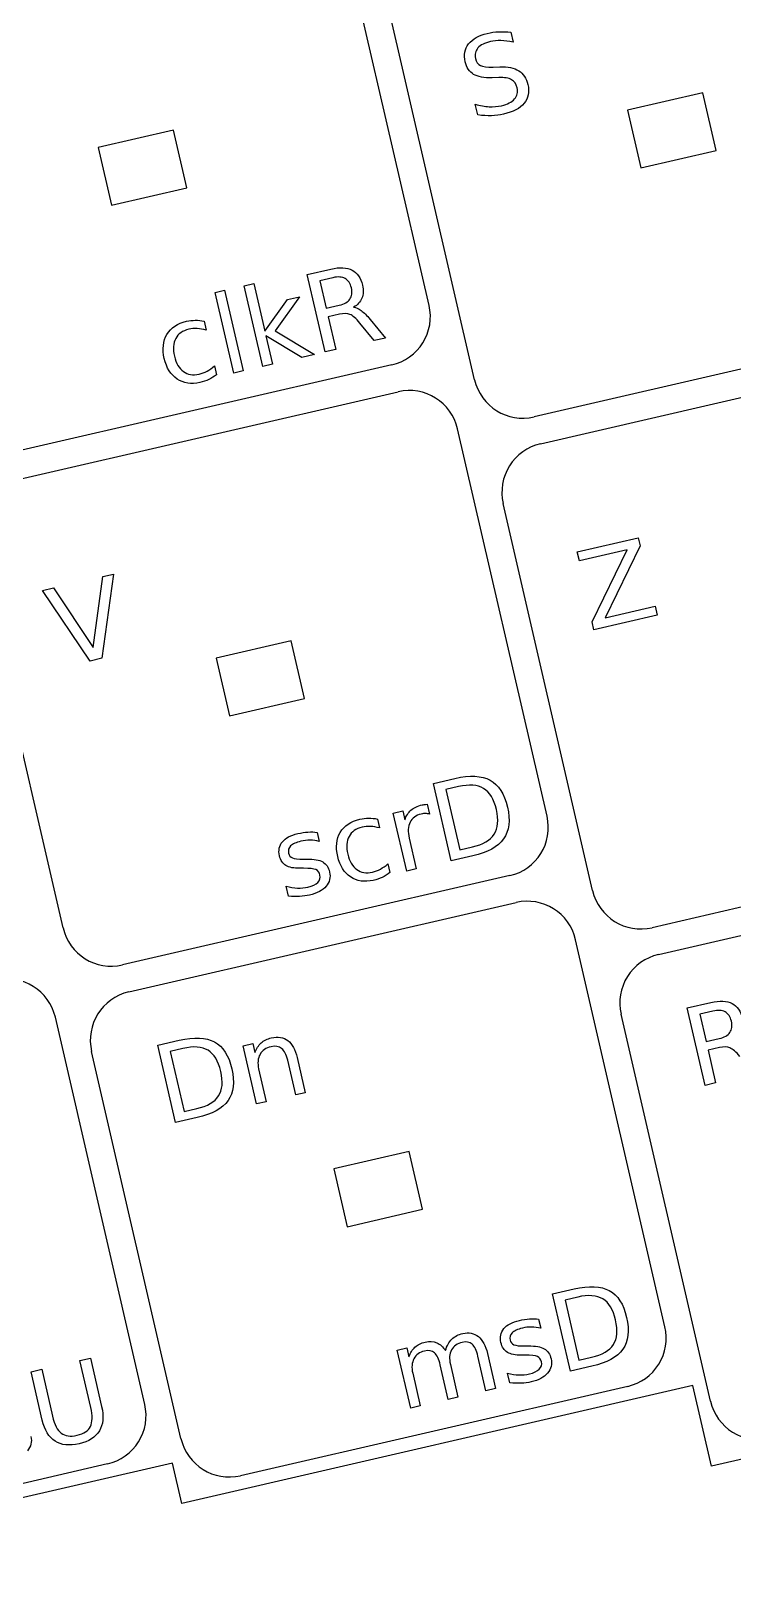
# Model space of a CAD drawing. Extents: x -4 to 403, y -6 to 597.
# Drawn here: x 320.9 to 346.4, y 484.5 to 540.6 of the extents above; entities that cross this region are included whole.
import ezdxf

# ---------------------------------------------------------------- set-up
doc = ezdxf.new("R2010")
doc.units = 0
doc.layers.get('0').update_dxf_attribs({"linetype": 'CONTINUOUS'})

msp = doc.modelspace()

# ---------------------------------------------------------------- linework, layer by layer
at = {"color": 1}
for p, q in [((335.34612, 530.697074), (332.10683, 544.728003)), ((336.995342, 527.998917), (333.756052, 542.029846)), ((345.267303, 538.40132), (342.539089, 537.771457)), ((345.750948, 536.306424), (345.267303, 538.40132)), ((342.539089, 537.771457), (343.022734, 535.676561)), ((326.079438, 537.050359), (323.351196, 536.420495)), ((326.563082, 534.955463), (326.079438, 537.050359)), ((323.351196, 536.420495), (323.83484, 534.325599)), ((343.022734, 535.676561), (345.750948, 536.306424)), ((323.83484, 534.325599), (326.563082, 534.955463)), ((353.185048, 529.889258), (339.154116, 526.649962)), ((339.379075, 525.675593), (353.410007, 528.914886)), ((333.997154, 528.538297), (319.966222, 525.299001)), ((320.191182, 524.324632), (334.222113, 527.563928)), ((339.620178, 512.184044), (336.380888, 526.214973)), ((341.2694, 509.485884), (338.03011, 523.516813)), ((322.081534, 508.134926), (318.842216, 522.165855)), ((330.353496, 518.537329), (327.625254, 517.907466)), ((330.83714, 516.442433), (330.353496, 518.537329)), ((327.625254, 517.907466), (328.108898, 515.81257)), ((328.108898, 515.81257), (330.83714, 516.442433)), ((357.459106, 511.376225), (343.428174, 508.136929)), ((343.653133, 507.16256), (357.684065, 510.401856)), ((338.27124, 510.025267), (324.240309, 506.785971)), ((324.46524, 505.811602), (338.496171, 509.050895)), ((343.894264, 493.671011), (340.654946, 507.70194)), ((325.043795, 490.858498), (321.804505, 504.889427)), ((345.543486, 490.972854), (342.304168, 505.003783)), ((326.355592, 489.621893), (323.116302, 503.652822)), ((334.627582, 500.024296), (331.89934, 499.394433)), ((335.111226, 497.9294), (334.627582, 500.024296)), ((331.89934, 499.394433), (332.382984, 497.299537)), ((332.382984, 497.299537), (335.111226, 497.9294)), ((382.599744, 497.167465), (345.573684, 488.619327)), ((344.898834, 491.542438), (326.38579, 487.268366)), ((342.545298, 491.512234), (328.514367, 488.272938)), ((345.573684, 488.619327), (344.898834, 491.542438)), ((326.048365, 488.729921), (307.535349, 484.455852)), ((323.694829, 488.699721), (309.663926, 485.460425)), ((326.38579, 487.268366), (326.048365, 488.729921))]:
    msp.add_line(p, q, dxfattribs=at)
at = {"color": 5}
for p, q in [((338.308127, 540.603113), (338.393612, 540.232793)), ((337.876778, 538.955181), (337.635168, 538.946912)), ((337.66418, 539.335747), (337.904351, 539.341701)), ((337.11094, 537.598291), (337.020657, 537.989293)), ((330.933604, 531.813452), (331.790797, 532.011352)), ((331.581558, 529.006902), (330.933604, 531.813452)), ((331.862792, 531.699304), (331.385329, 531.589074)), ((331.385329, 531.589074), (331.61534, 530.592776)), ((327.590286, 531.166339), (327.936178, 531.246191)), ((328.265588, 528.24136), (327.590286, 531.166339)), ((327.936178, 531.246191), (328.611451, 528.321212)), ((328.644866, 531.409809), (328.99262, 531.490093)), ((329.320167, 528.484827), (328.644866, 531.409809)), ((328.99262, 531.490093), (329.391457, 529.762549)), ((330.655615, 531.010744), (329.766445, 529.767939)), ((330.213881, 530.90876), (330.655615, 531.010744)), ((329.391457, 529.762549), (330.213881, 530.90876)), ((331.61534, 530.592776), (332.092803, 530.703006)), ((327.192889, 530.126169), (327.267537, 529.802844)), ((332.100988, 530.376204), (331.687447, 530.280726)), ((331.687447, 530.280726), (331.961288, 529.094571)), ((333.35984, 529.417467), (332.834624, 530.054544)), ((333.205351, 530.189638), (333.767764, 529.511642)), ((330.737544, 528.812055), (329.430516, 529.593368)), ((329.430516, 529.593368), (329.667893, 528.565114)), ((329.766445, 529.767939), (331.188676, 528.916209)), ((333.767764, 529.511642), (333.35984, 529.417467)), ((331.188676, 528.916209), (330.737544, 528.812055)), ((331.961288, 529.094571), (331.581558, 529.006902)), ((327.56785, 528.502026), (327.641623, 528.182457)), ((328.611451, 528.321212), (328.265588, 528.24136)), ((329.667893, 528.565114), (329.320167, 528.484827)), ((340.716837, 521.756449), (342.921839, 522.265513)), ((342.988669, 521.976021), (341.721463, 519.368843)), ((342.921839, 522.265513), (342.988669, 521.976021)), ((340.79061, 521.43688), (340.716837, 521.756449)), ((342.521902, 521.836583), (340.79061, 521.43688)), ((341.254696, 519.2294), (342.521902, 521.836583)), ((323.174158, 518.296458), (323.519654, 520.865081)), ((323.914427, 520.956216), (323.492758, 517.90273)), ((323.519654, 520.865081), (323.914427, 520.956216)), ((321.342846, 520.362525), (321.739509, 520.454098)), ((323.062285, 517.803348), (321.342846, 520.362525)), ((321.739509, 520.454098), (323.174158, 518.296458)), ((341.721463, 519.368843), (343.539229, 519.788505)), ((343.539229, 519.788505), (343.613001, 519.468939)), ((341.321526, 518.939908), (341.254696, 519.2294)), ((343.613001, 519.468939), (341.321526, 518.939908)), ((323.492758, 517.90273), (323.062285, 517.803348)), ((335.500947, 513.368138), (336.281094, 513.54825)), ((336.148901, 510.561588), (335.500947, 513.368138)), ((336.411396, 513.249656), (335.952728, 513.14376)), ((335.952728, 513.14376), (336.45658, 510.961305)), ((335.27198, 512.61036), (335.35676, 512.255712)), ((333.47462, 512.076644), (333.549267, 511.753317)), ((334.048095, 512.29417), (334.395849, 512.374457)), ((334.534167, 510.188787), (334.048095, 512.29417)), ((334.395849, 512.374457), (334.471344, 512.047367)), ((331.289683, 511.592015), (331.365206, 511.264931)), ((334.625861, 511.378159), (334.881893, 510.269073)), ((336.92902, 510.741699), (336.148901, 510.561588)), ((336.45658, 510.961305), (336.915247, 511.067198)), ((330.796303, 510.290206), (330.669472, 510.290488)), ((330.792916, 510.621969), (330.917404, 510.623098)), ((333.84958, 510.452501), (333.923353, 510.132932)), ((334.881893, 510.269073), (334.534167, 510.188787)), ((330.247324, 509.280387), (330.164859, 509.63755)), ((344.702633, 505.22947), (345.559827, 505.427367)), ((345.350587, 502.422917), (344.702633, 505.22947)), ((345.631822, 505.11532), (345.154358, 505.005087)), ((345.154358, 505.005087), (345.384369, 504.008789)), ((325.514768, 503.878523), (326.294886, 504.058626)), ((345.384369, 504.008789), (345.861833, 504.119022)), ((326.162722, 501.071973), (325.514768, 503.878523)), ((326.425188, 503.760032), (325.966549, 503.654146)), ((325.966549, 503.654146), (326.4704, 501.471687)), ((328.611028, 503.854811), (328.958782, 503.935095)), ((329.097099, 501.749428), (328.611028, 503.854811)), ((328.958782, 503.935095), (329.034305, 503.608008)), ((330.566969, 503.427256), (330.860339, 502.156508)), ((345.870017, 503.79222), (345.456477, 503.696744)), ((345.456477, 503.696744), (345.730317, 502.510584)), ((329.170138, 503.019631), (329.444853, 501.829711)), ((330.514475, 502.076653), (330.223702, 503.336123)), ((345.730317, 502.510584), (345.350587, 502.422917)), ((329.444853, 501.829711), (329.097099, 501.749428)), ((330.860339, 502.156508), (330.514475, 502.076653)), ((326.94284, 501.252076), (326.162722, 501.071973)), ((326.4704, 501.471687), (326.929068, 501.577577)), ((339.820132, 494.865525), (340.600251, 495.045628)), ((340.468058, 492.058975), (339.820132, 494.865525)), ((340.730553, 494.747034), (340.271914, 494.641145)), ((340.271914, 494.641145), (340.775765, 492.458689)), ((339.315829, 493.945221), (339.391352, 493.618137)), ((334.194061, 492.82811), (334.541843, 492.908399)), ((334.680132, 490.722723), (334.194061, 492.82811)), ((334.541843, 492.908399), (334.617366, 492.581312)), ((338.819062, 492.97517), (338.943578, 492.976299)), ((322.693336, 492.450976), (323.074957, 492.539077)), ((323.086979, 490.745993), (322.693336, 492.450976)), ((323.074957, 492.539077), (323.479409, 490.787098)), ((336.043011, 491.037367), (335.752238, 492.296837)), ((336.11605, 492.307568), (336.390765, 491.117654)), ((337.405891, 491.352011), (337.115117, 492.611481)), ((337.460247, 492.703046), (337.753617, 491.432298)), ((338.82242, 492.643401), (338.695618, 492.643683)), ((341.248177, 492.239081), (340.468058, 492.058975)), ((340.775765, 492.458689), (341.234404, 492.564579)), ((321.330795, 490.291047), (320.926314, 492.043027)), ((320.926427, 492.043027), (321.308048, 492.131128)), ((321.308048, 492.131128), (321.701663, 490.426144)), ((334.753199, 491.992932), (335.027914, 490.803016)), ((338.27347, 491.633581), (338.191005, 491.990745)), ((336.390765, 491.117654), (336.043011, 491.037367)), ((337.753617, 491.432298), (337.405891, 491.352011)), ((335.027914, 490.803016), (334.680132, 490.722723))]:
    msp.add_line(p, q, dxfattribs=at)
for points in [[(336.779414, 540.174951), (336.921879, 540.358317), (337.146641, 540.485447), (337.453643, 540.556332)], [(337.453643, 540.556332), (337.585243, 540.586708), (337.722092, 540.605766), (337.864191, 540.613488)], [(337.864191, 540.613488), (338.00629, 540.621221), (338.154259, 540.61775), (338.308127, 540.603102)], [(336.653514, 539.528126), (336.596251, 539.776256), (336.638274, 539.991862), (336.779414, 540.174951)], [(337.1165, 540.02705), (337.023479, 539.921092), (336.994044, 539.794174), (337.028193, 539.646298)], [(337.568084, 540.258026), (337.361299, 540.21028), (337.210762, 540.133287), (337.1165, 540.02705)], [(337.9501, 540.292762), (337.814492, 540.29708), (337.687125, 540.285509), (337.568084, 540.258026)], [(338.393612, 540.232793), (338.233564, 540.268443), (338.085764, 540.288439), (337.9501, 540.292762)], [(336.959246, 539.070048), (336.804898, 539.16113), (336.702988, 539.313824), (336.653514, 539.528126)], [(337.028193, 539.646298), (337.056838, 539.522231), (337.115484, 539.436774), (337.204186, 539.389933)], [(337.204186, 539.389933), (337.29382, 539.344628), (337.44718, 539.326569), (337.66418, 539.335747)], [(337.635168, 538.946912), (337.338891, 538.937909), (337.113593, 538.978961), (336.959246, 539.070048)], [(338.332567, 538.876269), (338.230685, 538.934585), (338.078737, 538.960885), (337.876778, 538.955181)], [(337.904351, 539.341701), (338.200036, 539.353216), (338.430668, 539.306127), (338.596304, 539.200492)], [(338.535062, 538.582456), (338.503227, 538.720307), (338.435719, 538.818241), (338.332567, 538.876269)], [(338.596304, 539.200492), (338.7629, 539.096394), (338.872543, 538.930303), (338.925177, 538.70222)], [(338.442549, 538.176979), (338.540678, 538.289391), (338.571525, 538.424553), (338.535062, 538.582456)], [(338.925177, 538.70222), (338.987972, 538.430273), (338.944086, 538.203), (338.793493, 538.020396)], [(337.020657, 537.989293), (337.194788, 537.938411), (337.36082, 537.908103), (337.518836, 537.898386)], [(337.518836, 537.898386), (337.676824, 537.888649), (337.827277, 537.900362), (337.970137, 537.933274)], [(337.970137, 537.933274), (338.186941, 537.983326), (338.344421, 538.064561), (338.442549, 538.176979)], [(338.793493, 538.020396), (338.644197, 537.838089), (338.393471, 537.706283), (338.041314, 537.624983)], [(337.606071, 537.572016), (337.450002, 537.56767), (337.28493, 537.576418), (337.11094, 537.598291)], [(338.041314, 537.624983), (337.908472, 537.594311), (337.76341, 537.576664), (337.606071, 537.572016)], [(331.790797, 532.011352), (332.111627, 532.085418), (332.366474, 532.073633), (332.555309, 531.975995)], [(332.305429, 531.668836), (332.193303, 531.73139), (332.045757, 531.741547), (331.862792, 531.699304)], [(332.531913, 531.331061), (332.49401, 531.495229), (332.418516, 531.607819), (332.305429, 531.668836)], [(332.555309, 531.975995), (332.7442, 531.87836), (332.869874, 531.694196), (332.932386, 531.423503)], [(332.477275, 530.924432), (332.551612, 531.031346), (332.569815, 531.166889), (332.531913, 531.331061)], [(332.932386, 531.423503), (332.973167, 531.246798), (332.96566, 531.090627), (332.909808, 530.954983)], [(332.092803, 530.703006), (332.275796, 530.745246), (332.403953, 530.819056), (332.477275, 530.924432)], [(332.477557, 530.366129), (332.376888, 530.40757), (332.251384, 530.410934), (332.100988, 530.376204)], [(332.909808, 530.954983), (332.855255, 530.819632), (332.75484, 530.711309), (332.608621, 530.630032)], [(332.608677, 530.630043), (332.696505, 530.621266), (332.789045, 530.580604), (332.886327, 530.508025)], [(332.886327, 530.508025), (332.984851, 530.435728), (333.091193, 530.329601), (333.205351, 530.189638)], [(325.847084, 529.643219), (325.990933, 529.883659), (326.226984, 530.041777), (326.555349, 530.11759)], [(326.555349, 530.11759), (326.661832, 530.142171), (326.768483, 530.154919), (326.875192, 530.155789)], [(326.944618, 529.85501), (326.840507, 529.860006), (326.738314, 529.850946), (326.63804, 529.827804)], [(326.875192, 530.155789), (326.981618, 530.158046), (327.087507, 530.148056), (327.192889, 530.126178)], [(327.267537, 529.802844), (327.157329, 529.83416), (327.04969, 529.851547), (326.944618, 529.85501)], [(332.834624, 530.054544), (332.698452, 530.221109), (332.579439, 530.324972), (332.477557, 530.366129)], [(325.752173, 528.767924), (325.672897, 529.111298), (325.704534, 529.403062), (325.847084, 529.643219)], [(326.164979, 529.492863), (326.073596, 529.322607), (326.057537, 529.109024), (326.116861, 528.85212)], [(326.63804, 529.827804), (326.413758, 529.776016), (326.256024, 529.664366), (326.164979, 529.492863)], [(326.218461, 528.026154), (325.985712, 528.182299), (325.830292, 528.429554), (325.752173, 528.767924)], [(326.116861, 528.85212), (326.176184, 528.59521), (326.284359, 528.409646), (326.441416, 528.295425)], [(326.441416, 528.295425), (326.598162, 528.182454), (326.788719, 528.151864), (327.013029, 528.203652)], [(327.013029, 528.203652), (327.113274, 528.226794), (327.20923, 528.262797), (327.300924, 528.311701)], [(327.300924, 528.311701), (327.393549, 528.362125), (327.482534, 528.425569), (327.56785, 528.502026)], [(327.641623, 528.182457), (327.555517, 528.11506), (327.463117, 528.058082), (327.364283, 528.011507)], [(327.043142, 527.901725), (326.726065, 527.828525), (326.451181, 527.87), (326.218461, 528.026154)], [(327.364283, 528.011507), (327.266719, 527.965233), (327.159672, 527.928629), (327.043142, 527.901725)], [(336.281094, 513.54825), (336.824964, 513.673811), (337.250301, 513.652548), (337.557077, 513.484456)], [(337.321817, 513.182639), (337.102107, 513.316715), (336.798633, 513.339055), (336.411396, 513.249656)], [(337.783052, 512.419903), (337.696241, 512.795862), (337.542514, 513.050111), (337.321817, 513.182639)], [(337.557077, 513.484456), (337.863542, 513.317609), (338.07233, 512.993567), (338.183413, 512.512339)], [(334.689671, 512.396749), (334.791779, 512.486321), (334.926117, 512.550337), (335.092825, 512.588827)], [(335.092825, 512.588827), (335.116814, 512.594358), (335.1434, 512.598479), (335.173061, 512.601414)], [(335.173061, 512.601414), (335.202469, 512.605591), (335.235432, 512.608554), (335.27198, 512.61036)], [(337.704171, 511.526531), (337.844125, 511.743645), (337.870428, 512.041434), (337.783052, 512.419903)], [(338.183413, 512.512339), (338.295116, 512.028602), (338.249312, 511.643809), (338.046027, 511.357957)], [(332.128815, 511.593692), (332.272635, 511.834134), (332.508686, 511.992251), (332.837023, 512.068056)], [(332.837023, 512.068056), (332.943562, 512.092638), (333.050186, 512.105394), (333.156894, 512.106264)], [(333.156894, 512.106264), (333.26332, 512.108521), (333.369238, 512.098531), (333.47462, 512.076653)], [(334.471344, 512.047367), (334.514524, 512.191972), (334.587309, 512.308436), (334.689671, 512.396749)], [(334.655579, 511.961204), (334.58079, 511.810613), (334.570884, 511.616264), (334.625861, 511.378159)], [(335.062458, 512.257097), (334.866991, 512.211964), (334.731355, 512.11333), (334.655579, 511.961204)], [(335.216777, 512.274906), (335.169025, 512.275752), (335.117605, 512.269826), (335.062458, 512.257097)], [(335.355857, 512.255545), (335.31183, 512.26912), (335.265433, 512.275583), (335.216777, 512.274906)], [(330.030239, 511.249728), (330.145696, 511.389905), (330.332527, 511.489792), (330.590675, 511.549397)], [(330.590675, 511.549397), (330.718494, 511.578903), (330.840978, 511.597276), (330.958101, 511.604523)], [(331.034611, 511.307405), (330.923585, 511.308252), (330.811655, 511.295524), (330.698879, 511.269492)], [(330.958101, 511.604523), (331.075251, 511.611748), (331.185769, 511.607571), (331.289683, 511.591964)], [(331.365206, 511.264931), (331.255873, 511.292476), (331.145694, 511.306649), (331.034611, 511.307405)], [(332.033903, 510.718396), (331.954627, 511.061773), (331.986264, 511.353537), (332.128815, 511.593692)], [(332.446653, 511.443329), (332.355298, 511.273079), (332.339268, 511.059499), (332.398591, 510.802592)], [(332.919771, 511.778279), (332.695461, 511.726491), (332.537755, 511.614841), (332.446653, 511.443329)], [(333.226349, 511.805485), (333.122209, 511.810481), (333.020044, 511.801421), (332.919771, 511.778279)], [(333.549267, 511.753317), (333.43906, 511.784635), (333.33142, 511.802022), (333.226349, 511.805485)], [(336.915247, 511.067198), (337.302513, 511.1566), (337.565459, 511.309708), (337.704171, 511.526531)], [(338.046027, 511.357957), (337.842742, 511.072103), (337.470407, 510.866684), (336.92902, 510.741699)], [(329.925562, 510.742442), (329.879842, 510.940446), (329.914838, 511.109545), (330.030239, 511.249728)], [(330.157408, 510.390067), (330.040455, 510.462065), (329.963183, 510.579523), (329.925562, 510.742442)], [(330.329846, 511.10114), (330.256778, 511.028829), (330.232394, 510.940037), (330.256694, 510.834768)], [(330.256694, 510.834768), (330.27532, 510.754563), (330.320532, 510.698367), (330.39264, 510.666177)], [(330.698879, 511.269492), (330.527175, 511.229851), (330.404155, 511.173734), (330.329846, 511.10114)], [(332.398591, 510.802592), (332.457886, 510.545685), (332.56609, 510.360121), (332.723118, 510.245894)], [(330.669472, 510.290488), (330.444767, 510.286142), (330.27405, 510.319317), (330.157408, 510.390067)], [(330.39264, 510.666177), (330.464466, 510.635237), (330.5979, 510.620499), (330.792916, 510.621969)], [(331.245121, 510.241367), (331.170896, 510.277029), (331.021262, 510.293302), (330.796303, 510.290206)], [(330.917404, 510.623098), (331.175214, 510.627191), (331.366589, 510.592822), (331.491642, 510.520053)], [(331.390888, 510.047323), (331.369157, 510.141311), (331.320615, 510.205996), (331.245121, 510.241367)], [(331.491642, 510.520053), (331.617654, 510.448823), (331.700486, 510.327363), (331.74011, 510.155673)], [(332.500191, 509.976626), (332.267442, 510.132774), (332.112023, 510.380029), (332.033903, 510.718396)], [(332.723118, 510.245894), (332.879893, 510.132929), (333.070421, 510.102339), (333.294731, 510.154124)], [(333.294731, 510.154124), (333.395005, 510.177266), (333.49096, 510.213272), (333.582654, 510.262173)], [(333.582654, 510.262173), (333.67528, 510.312597), (333.764264, 510.376044), (333.84958, 510.452501)], [(330.164859, 509.63755), (330.308002, 509.600638), (330.445529, 509.579587), (330.577411, 509.574394)], [(330.577411, 509.574394), (330.709011, 509.570443), (330.835588, 509.582522), (330.957141, 509.610578)], [(330.957141, 509.610578), (331.120068, 509.648196), (331.238996, 509.704696), (331.314011, 509.780089)], [(331.614239, 509.63755), (331.486392, 509.487919), (331.287172, 509.381862), (331.016464, 509.319364)], [(331.314011, 509.780089), (331.388715, 509.856735), (331.414341, 509.945813), (331.390888, 510.047323)], [(331.74011, 510.155673), (331.785237, 509.960175), (331.743215, 509.787469), (331.614239, 509.63755)], [(333.324844, 509.852197), (333.007796, 509.778997), (332.732911, 509.820475), (332.500191, 509.976626)], [(333.646013, 509.961982), (333.548449, 509.915708), (333.441402, 509.879101), (333.324844, 509.852197)], [(333.923353, 510.132932), (333.837247, 510.065534), (333.744819, 510.008557), (333.646013, 509.961982)], [(330.65522, 509.27161), (330.528756, 509.264864), (330.392781, 509.267771), (330.247324, 509.280387)], [(331.016464, 509.319364), (330.90366, 509.293315), (330.783264, 509.277401), (330.65522, 509.27161)], [(345.559827, 505.427367), (345.880657, 505.501434), (346.135504, 505.489645), (346.324339, 505.392008)], [(346.074459, 505.084848), (345.962332, 505.147403), (345.814786, 505.15756), (345.631822, 505.11532)], [(346.324339, 505.392008), (346.513202, 505.294367), (346.638903, 505.110209), (346.701387, 504.839518)], [(346.300942, 504.747076), (346.26304, 504.911245), (346.187545, 505.023835), (346.074459, 505.084848)], [(346.246304, 504.340445), (346.320641, 504.447362), (346.338845, 504.582905), (346.300942, 504.747076)], [(326.294886, 504.058626), (326.838785, 504.184193), (327.264122, 504.16293), (327.570869, 503.994833)], [(327.570869, 503.994833), (327.877363, 503.827986), (328.086151, 503.50395), (328.197262, 503.022721)], [(329.260139, 503.959129), (329.358465, 504.047831), (329.480921, 504.109099), (329.627564, 504.14296)], [(329.627564, 504.14296), (329.869428, 504.198792), (330.069778, 504.165848), (330.228528, 504.0441)], [(330.228528, 504.0441), (330.387024, 503.923611), (330.499856, 503.717998), (330.566969, 503.427256)], [(345.861833, 504.119022), (346.044797, 504.161265), (346.172983, 504.235072), (346.246304, 504.340445)], [(327.335637, 503.693024), (327.115927, 503.827097), (326.812425, 503.849432), (326.425188, 503.760032)], [(327.796845, 502.930279), (327.710033, 503.306239), (327.556307, 503.560487), (327.335637, 503.693024)], [(329.034305, 503.608008), (329.087786, 503.753677), (329.163083, 503.870717), (329.260139, 503.959129)], [(329.219386, 503.543822), (329.139122, 503.399886), (329.122668, 503.225154), (329.170138, 503.019631)], [(329.619944, 503.824396), (329.433197, 503.781278), (329.299706, 503.687761), (329.219386, 503.543822)], [(330.003879, 503.756612), (329.903295, 503.837675), (329.775335, 503.860269), (329.619944, 503.824396)], [(330.223702, 503.336123), (330.1777, 503.535384), (330.104407, 503.675544), (330.003879, 503.756612)], [(346.246586, 503.782145), (346.145918, 503.823583), (346.020413, 503.82695), (345.870017, 503.79222)], [(346.603626, 503.47056), (346.467482, 503.637125), (346.348469, 503.740991), (346.246586, 503.782145)], [(327.717992, 502.036913), (327.857918, 502.254021), (327.884221, 502.551811), (327.796845, 502.930279)], [(328.197262, 503.022721), (328.308937, 502.538984), (328.263104, 502.154185), (328.059848, 501.868339)], [(326.929068, 501.577577), (327.316305, 501.666977), (327.57928, 501.820091), (327.717992, 502.036913)], [(328.059848, 501.868339), (327.856563, 501.582485), (327.484227, 501.377069), (326.94284, 501.252076)], [(340.600251, 495.045628), (341.14415, 495.171197), (341.569487, 495.149932), (341.876234, 494.981838)], [(341.641002, 494.680026), (341.421292, 494.814102), (341.11779, 494.836434), (340.730553, 494.747034)], [(342.102181, 493.917281), (342.015398, 494.293241), (341.861671, 494.547489), (341.641002, 494.680026)], [(341.876234, 494.981838), (342.182699, 494.814985), (342.391515, 494.490952), (342.502598, 494.009726)], [(338.056385, 493.60292), (338.171842, 493.743097), (338.358673, 493.842989), (338.616821, 493.902594)], [(338.616821, 493.902594), (338.744668, 493.932106), (338.867153, 493.950479), (338.984247, 493.957721)], [(338.984247, 493.957721), (339.101397, 493.964946), (339.211915, 493.960769), (339.315829, 493.945162)], [(342.023357, 493.023918), (342.163282, 493.241026), (342.189585, 493.538813), (342.102181, 493.917281)], [(342.502598, 494.009726), (342.614273, 493.525986), (342.568469, 493.14119), (342.365212, 492.855341)], [(336.170491, 493.221042), (336.273728, 493.322755), (336.406796, 493.392413), (336.569723, 493.43003)], [(336.569723, 493.43003), (336.789037, 493.480658), (336.975981, 493.442646), (337.130639, 493.31599)], [(337.130639, 493.31599), (337.284987, 493.190582), (337.394856, 492.986267), (337.460247, 492.703046)], [(337.951737, 493.095645), (337.906017, 493.293649), (337.941012, 493.46274), (338.056385, 493.60292)], [(338.355992, 493.454344), (338.282924, 493.382036), (338.258569, 493.293248), (338.282868, 493.18798)], [(338.725025, 493.622698), (338.55335, 493.58306), (338.430329, 493.526945), (338.355992, 493.454344)], [(339.060785, 493.660617), (338.949703, 493.661464), (338.837801, 493.648736), (338.725025, 493.622698)], [(339.391352, 493.618137), (339.282019, 493.645682), (339.17184, 493.659855), (339.060785, 493.660617)], [(334.617366, 492.581312), (334.666501, 492.728618), (334.739145, 492.845706), (334.835241, 492.932571)], [(335.176645, 492.791618), (334.999946, 492.750817), (334.873482, 492.65826), (334.797254, 492.513945)], [(334.835241, 492.932571), (334.931366, 493.019439), (335.055233, 493.080377), (335.206843, 493.115386)], [(335.541361, 492.72137), (335.447353, 492.802631), (335.325772, 492.826044), (335.176645, 492.791618)], [(335.206843, 493.115386), (335.359751, 493.150684), (335.498435, 493.141774), (335.622895, 493.088688)], [(335.622895, 493.088688), (335.748597, 493.035867), (335.854233, 492.941453), (335.939718, 492.805436)], [(335.939718, 492.805425), (335.990349, 492.980786), (336.067254, 493.119326), (336.170491, 493.221042)], [(336.159682, 492.83046), (336.083143, 492.687394), (336.068581, 492.513093), (336.11605, 492.307568)], [(336.543307, 493.107131), (336.364067, 493.065746), (336.236221, 492.97353), (336.159682, 492.83046)], [(336.904212, 493.036014), (336.810204, 493.117269), (336.689893, 493.140973), (336.543307, 493.107131)], [(337.115117, 492.611481), (337.068494, 492.813239), (336.998221, 492.954757), (336.904212, 493.036014)], [(338.183554, 492.743265), (338.066601, 492.815263), (337.989357, 492.932726), (337.951737, 493.095645)], [(338.282868, 493.18798), (338.301495, 493.107775), (338.346678, 493.051573), (338.418786, 493.01938)], [(338.418786, 493.01938), (338.490612, 492.988443), (338.624046, 492.973705), (338.819062, 492.97517)], [(338.943578, 492.976299), (339.20136, 492.980363), (339.392763, 492.946022), (339.517816, 492.873251)], [(339.517816, 492.873251), (339.6438, 492.802018), (339.726604, 492.680558), (339.766256, 492.508868)], [(341.234404, 492.564579), (341.62167, 492.653978), (341.884644, 492.807095), (342.023357, 493.023918)], [(342.365212, 492.855341), (342.161928, 492.56949), (341.789592, 492.364071), (341.248177, 492.239081)], [(334.797254, 492.513945), (334.720715, 492.370873), (334.70604, 492.197205), (334.753199, 491.992932)], [(335.752238, 492.296837), (335.705361, 492.499857), (335.635059, 492.641366), (335.541361, 492.72137)], [(338.695618, 492.643683), (338.470913, 492.639309), (338.300196, 492.672512), (338.183554, 492.743265)], [(339.271267, 492.594562), (339.197042, 492.630221), (339.047436, 492.646502), (338.82242, 492.643401)], [(339.417034, 492.400517), (339.395303, 492.494506), (339.346761, 492.559188), (339.271267, 492.594562)], [(339.340157, 492.133281), (339.414861, 492.20993), (339.440487, 492.299005), (339.417034, 492.400517)], [(339.766256, 492.508868), (339.811383, 492.313367), (339.769361, 492.140664), (339.640357, 491.990745)], [(338.191005, 491.990745), (338.334148, 491.95383), (338.471675, 491.932779), (338.603557, 491.927589)], [(338.681366, 491.624804), (338.554902, 491.618059), (338.418955, 491.620966), (338.27347, 491.633581)], [(338.603557, 491.927589), (338.735157, 491.923638), (338.861734, 491.935717), (338.983287, 491.963773)], [(339.04261, 491.672559), (338.929806, 491.64651), (338.80941, 491.630601), (338.681366, 491.624804)], [(338.983287, 491.963773), (339.146214, 492.001388), (339.265142, 492.057888), (339.340157, 492.133281)], [(339.640357, 491.990745), (339.512538, 491.841114), (339.313289, 491.735054), (339.04261, 491.672559)], [(323.073715, 490.057822), (323.152031, 490.215827), (323.156519, 490.445223), (323.086979, 490.745993)], [(323.479409, 490.787098), (323.563907, 490.42116), (323.536841, 490.123853), (323.398242, 489.895174)], [(321.792877, 489.524549), (321.569301, 489.669611), (321.415292, 489.925112), (321.330795, 490.291047)], [(321.701663, 490.426144), (321.77109, 490.125372), (321.875653, 489.92115), (322.015353, 489.813485)], [(322.591058, 489.738493), (322.834165, 489.794621), (322.995059, 489.901067), (323.073715, 490.057822)], [(320.915815, 489.696363), (320.960943, 489.500862), (320.91892, 489.32815), (320.789888, 489.178234)], [(322.662122, 489.430208), (322.307425, 489.348321), (322.017696, 489.379772), (321.792877, 489.524549)], [(322.015353, 489.813485), (322.154771, 489.70707), (322.346654, 489.682074), (322.591058, 489.738493)], [(323.398242, 489.895174), (323.260885, 489.66678), (323.015492, 489.511792), (322.662122, 489.430208)]]:
    msp.add_open_spline(points, degree=3, dxfattribs=at)
at = {"color": 1}
for points in [[(335.118736, 529.338305), (335.371716, 529.743154), (335.453509, 530.231918), (335.34612, 530.697074)], [(333.997154, 528.538297), (334.46231, 528.645684), (334.865755, 528.933455), (335.118736, 529.338305)], [(336.380888, 526.214973), (336.157261, 527.183605), (335.190746, 527.787552), (334.222113, 527.563928)], [(336.995342, 527.998917), (337.218969, 527.030285), (338.185484, 526.426338), (339.154116, 526.649962)], [(339.379075, 525.675593), (338.913919, 525.568206), (338.510473, 525.280434), (338.257493, 524.875584)], [(338.257493, 524.875584), (338.004512, 524.470734), (337.92272, 523.981969), (338.03011, 523.516813)], [(338.27124, 510.025267), (339.239867, 510.248901), (339.843805, 511.215416), (339.620178, 512.184044)], [(340.654946, 507.70194), (340.431319, 508.670572), (339.464804, 509.274519), (338.496171, 509.050895)], [(341.2694, 509.485884), (341.493027, 508.517252), (342.459542, 507.913305), (343.428174, 508.136929)], [(322.081534, 508.134926), (322.305161, 507.166294), (323.271676, 506.562347), (324.240309, 506.785971)], [(343.653133, 507.16256), (343.187977, 507.055173), (342.784532, 506.767402), (342.531552, 506.362552)], [(321.804505, 504.889427), (321.580878, 505.858058), (320.614363, 506.462005), (319.645731, 506.238381)], [(342.531552, 506.362552), (342.278572, 505.957703), (342.196779, 505.468939), (342.304168, 505.003783)], [(324.46524, 505.811599), (323.496613, 505.587965), (322.892675, 504.62145), (323.116302, 503.652822)], [(343.66688, 492.312242), (343.91986, 492.717092), (344.001653, 493.205856), (343.894264, 493.671011)], [(342.545298, 491.512234), (343.010454, 491.619621), (343.4139, 491.907393), (343.66688, 492.312242)], [(324.816411, 489.499728), (325.069391, 489.904578), (325.151184, 490.393342), (325.043795, 490.858498)], [(345.543486, 490.972854), (345.767113, 490.004222), (346.733628, 489.400275), (347.70226, 489.6239)], [(323.694829, 488.699721), (324.159986, 488.807107), (324.563431, 489.094879), (324.816411, 489.499728)], [(326.355592, 489.621893), (326.579219, 488.653261), (327.545734, 488.049314), (328.514367, 488.272938)]]:
    msp.add_open_spline(points, degree=3, dxfattribs=at)

doc.saveas('drawing.dxf')
